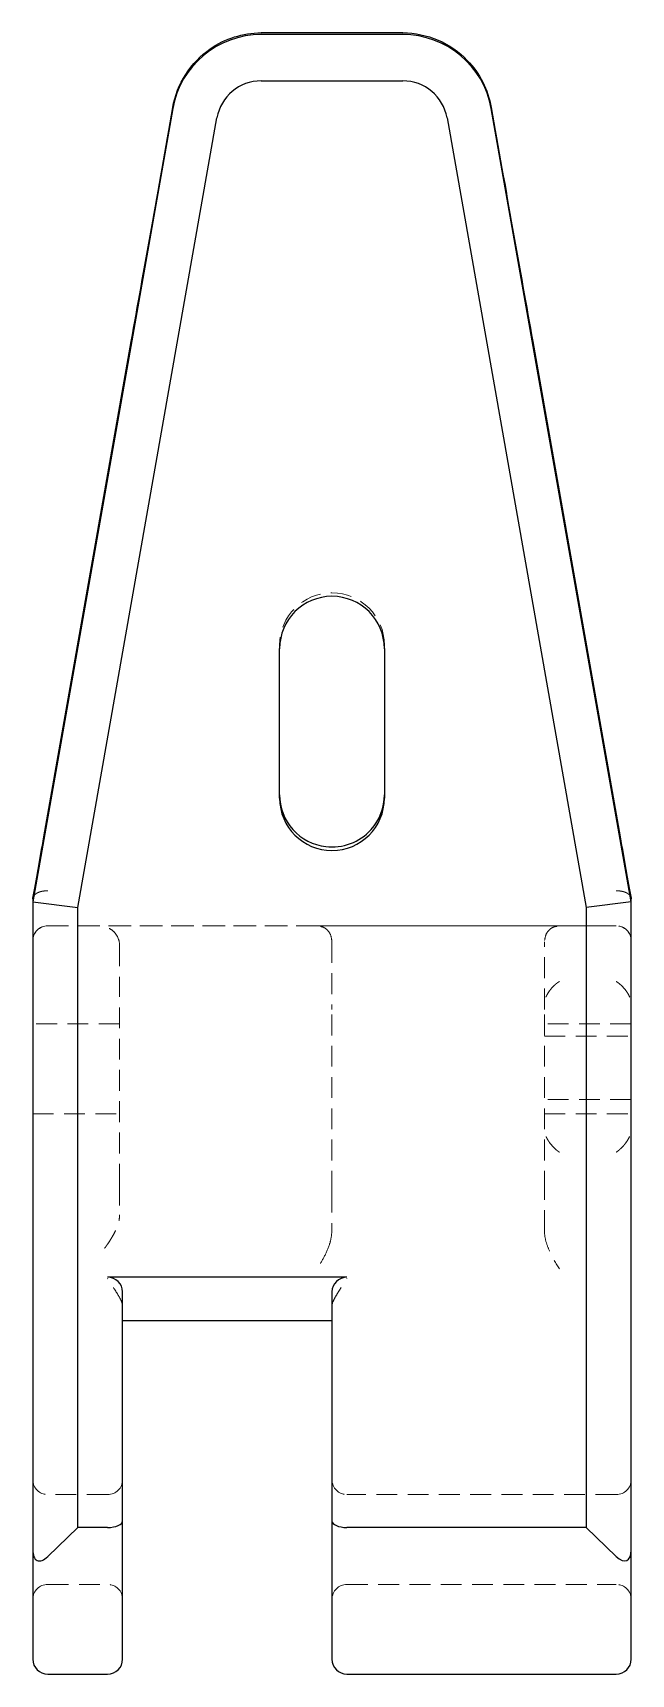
# Model space of a CAD drawing. Header units: millimetres. Extents: x 66 to 241, y 7 to 176.
# Drawn here: x 204.8 to 241.2, y 7 to 106.9 of the extents above.
import ezdxf

# ---------------------------------------------------------------- set-up
doc = ezdxf.new("R2010")
doc.units = ezdxf.units.MM
doc.linetypes.add('HIDDEN', pattern=[1.905, 1.27, -0.635])

msp = doc.modelspace()

# ---------------------------------------------------------------- linework, layer by layer
at = {"color": 7, "linetype": 'Continuous', "lineweight": 25}
for p, q in [((227.317, 106.93), (218.683, 106.93)), ((218.683, 106.927), (218.683, 106.93)), ((227.317, 106.927), (227.317, 106.93)), ((227.317, 106.829), (218.683, 106.829)), ((218.683, 104.006), (227.317, 104.006)), ((213.3, 102.314), (204.779, 54.018)), ((241.221, 54.018), (232.7, 102.314)), ((207.512, 53.687), (215.992, 101.749)), ((230.009, 101.749), (238.488, 53.687)), ((205.45, 57.97), (210.771, 88.132)), ((235.229, 88.132), (240.551, 57.97)), ((219.812, 60.33), (219.812, 69.436)), ((226.189, 69.436), (226.189, 60.33)), ((204.779, 54.208), (204.779, 54.018)), ((204.779, 54.018), (207.512, 53.687)), ((204.779, 54.018), (204.779, 14.578)), ((241.221, 54.018), (238.488, 53.687)), ((241.221, 54.018), (241.221, 54.208)), ((241.221, 14.578), (241.221, 54.018)), ((207.512, 15.93), (207.512, 53.687)), ((238.488, 53.687), (238.488, 15.93)), ((223.911, 31.163), (209.334, 31.163)), ((210.246, 16.337), (210.246, 30.283)), ((223, 30.283), (223, 16.337)), ((210.246, 28.523), (223, 28.523)), ((210.246, 9.876), (210.246, 16.337)), ((223, 16.337), (223, 9.876)), ((205.69, 14.17), (207.512, 15.93)), ((209.334, 15.93), (207.512, 15.93)), ((238.488, 15.93), (223.911, 15.93)), ((238.488, 15.93), (240.31, 14.17)), ((204.779, 14.578), (204.779, 9.876)), ((241.221, 9.876), (241.221, 14.578)), ((204.779, 9.876), (204.779, 7.911)), ((210.246, 7.911), (210.246, 9.876)), ((223, 9.876), (223, 7.911)), ((241.221, 7.911), (241.221, 9.876)), ((205.69, 7), (209.334, 7)), ((223.911, 7), (240.31, 7))]:
    msp.add_line(p, q, dxfattribs=at)
at = {"color": 7, "linetype": 'HIDDEN', "lineweight": 18}
for p, q in [((219.812, 69.436), (219.812, 69.649)), ((226.189, 69.436), (226.189, 69.649)), ((222.089, 52.569), (205.69, 52.569)), ((205.69, 52.559), (240.31, 52.559)), ((222.089, 52.567), (236.848, 52.567)), ((240.31, 52.569), (236.848, 52.569)), ((210.063, 51.369), (210.063, 48.282)), ((223, 51.585), (223, 47.475)), ((235.937, 47.475), (235.937, 51.585)), ((210.063, 36.8), (210.063, 48.282)), ((223, 36.369), (223, 47.475)), ((235.937, 36.369), (235.937, 47.475)), ((210.063, 46.585), (204.779, 46.585)), ((241.221, 46.585), (235.937, 46.585)), ((235.937, 45.848), (241.221, 45.848)), ((241.221, 41.985), (235.937, 41.985)), ((204.779, 41.119), (210.063, 41.119)), ((235.937, 41.119), (241.221, 41.119)), ((210.063, 36.8), (210.063, 34.972)), ((223, 36.369), (223, 34.33)), ((235.937, 33.981), (235.937, 36.369)), ((209.334, 17.933), (205.69, 17.933)), ((240.31, 17.933), (223.911, 17.933)), ((205.69, 12.466), (209.334, 12.466)), ((223.911, 12.466), (240.31, 12.466))]:
    msp.add_line(p, q, dxfattribs=at)
at = {"color": 7, "linetype": 'Continuous', "lineweight": 25}
for centre, radius, start, end in [((218.682, 101.363), 5.465, 89.98761, 169.98086), ((227.318, 101.363), 5.465, 10.01914, 90.01239), ((218.683, 101.273), 2.733, 89.98767, 169.9808), ((227.318, 101.273), 2.733, 10.0192, 90.01233), ((223, 69.434), 3.189, 0.02439, 179.97561), ((222.997, 60.544), 3.186, 180.00225, 221.82941), ((223, 60.332), 3.189, 180.02439, 359.97561), ((223.003, 60.544), 3.186, 318.17059, 359.99775), ((205.69, 7.911), 0.911, 180, 270), ((209.334, 7.911), 0.911, 270, 0), ((223.911, 7.911), 0.911, 180, 270), ((240.31, 7.911), 0.911, 270, 0)]:
    msp.add_arc(centre, radius, start, end, dxfattribs=at)
at = {"color": 7, "linetype": 'HIDDEN', "lineweight": 18}
for centre, radius, start, end in [((223, 69.648), 3.189, 0.02439, 179.97561), ((205.69, 51.658), 0.911, 90, 180), ((205.69, 51.648), 0.911, 90, 180), ((222.089, 51.658), 0.911, 81.59384, 90), ((236.848, 51.658), 0.911, 90, 98.4936), ((240.31, 51.658), 0.911, 360, 90), ((240.31, 51.648), 0.911, 0, 90), ((205.69, 18.844), 0.911, 180, 270), ((209.334, 18.844), 0.911, 270, 0), ((223.911, 18.844), 0.911, 180, 270), ((240.31, 18.844), 0.911, 270, 0), ((205.69, 11.555), 0.911, 90, 180), ((209.334, 11.555), 0.911, 0, 90), ((223.911, 11.555), 0.911, 90, 180), ((240.31, 11.555), 0.911, 0, 90)]:
    msp.add_arc(centre, radius, start, end, dxfattribs=at)
at = {"color": 7, "linetype": 'Continuous', "lineweight": 25}
for centre, major_axis, ratio, start_param, end_param in [((212.679, 99.614), (4.014, 22.776), 0.005716, 4.185035, 4.835322), ((233.322, 99.614), (-4.014, 22.776), 0.005716, 1.447863, 2.098151), ((205.45, 58.183), (1.124, 6.377), 0.005716, 4.046356, 4.679969), ((240.551, 58.183), (-1.124, 6.377), 0.005716, 1.603217, 2.23683), ((209.334, 30.283), (0.911, 0), 0.96602, 0, 1.570796), ((223.911, 30.283), (0.911, 0), 0.96602, 1.570796, 3.141593), ((209.334, 16.337), (0.911, 0), 0.447483, 4.712389, 6.283185), ((223.911, 16.337), (0.911, 0), 0.447483, 3.141593, 4.712389), ((205.69, 15.457), (0.637, 1.536), 0.424374, 2.344372, 3.915169), ((240.31, 15.457), (-0.637, 1.536), 0.424374, 2.368017, 3.938813)]:
    msp.add_ellipse(centre, major_axis=major_axis, ratio=ratio, start_param=start_param, end_param=end_param, dxfattribs=at)
for points, knots in [([(213.3, 102.384), (213.553, 103.822), (215.021, 106.113), (217.58, 106.93), (218.683, 106.93)], [0, 0, 0, 0, 0.2018647, 0.3532631, 0.3532631, 0.3532631, 0.3532631]), ([(227.317, 106.93), (228.053, 106.93), (229.522, 106.623), (231.652, 105.143), (232.511, 103.462), (232.7, 102.384)], [0, 0, 0, 0, 0.1009324, 0.2018648, 0.3532634, 0.3532634, 0.3532634, 0.3532634]), ([(220.623, 58.419), (221.135, 57.848), (222.34, 57.23), (224.172, 57.45), (225.036, 58.038), (225.377, 58.419)], [0, 0, 0, 0, 0.1623835, 0.2706391, 0.3788947, 0.3788947, 0.3788947, 0.3788947]), ([(204.779, 54.208), (204.779, 54.21), (204.78, 54.212), (204.783, 54.23), (204.784, 54.238)], [0, 0, 0, 0, 0.528934, 1, 1, 1, 1]), ([(241.216, 54.238), (241.217, 54.232), (241.219, 54.221), (241.221, 54.211), (241.221, 54.209), (241.221, 54.208)], [0, 0, 0, 0, 0.310272, 0.638819, 1, 1, 1, 1])]:
    msp.add_open_spline(points, degree=3, knots=knots, dxfattribs=at)
at = {"color": 7, "linetype": 'HIDDEN', "lineweight": 18}
for points, knots in [([(204.784, 54.238), (204.788, 54.257), (204.797, 54.295), (204.822, 54.35), (204.855, 54.403), (204.899, 54.452), (204.951, 54.499), (205.011, 54.541), (205.087, 54.583), (205.187, 54.625), (205.323, 54.663), (205.494, 54.69), (205.622, 54.688), (205.69, 54.687)], [0, 0, 0, 0, 0.071305, 0.142644, 0.214023, 0.285443, 0.35691, 0.428425, 0.499992, 0.597065, 0.712771, 0.84709, 1, 1, 1, 1]), ([(241.216, 54.238), (241.213, 54.255), (241.205, 54.288), (241.185, 54.337), (241.157, 54.384), (241.112, 54.443), (241.038, 54.511), (240.932, 54.575), (240.812, 54.626), (240.675, 54.663), (240.505, 54.69), (240.378, 54.688), (240.31, 54.687)], [0, 0, 0, 0, 0.063281, 0.126066, 0.188374, 0.250198, 0.374039, 0.499883, 0.598424, 0.714666, 0.848587, 1, 1, 1, 1]), ([(210.063, 51.369), (210.063, 51.545), (210.024, 51.701), (209.907, 51.971), (209.83, 52.082), (209.656, 52.266), (209.559, 52.338), (209.36, 52.44), (209.256, 52.472), (209.152, 52.485)], [0, 0, 0, 0, 0.25, 0.25, 0.5, 0.5, 0.75, 0.75, 1, 1, 1, 1]), ([(223, 51.585), (222.978, 51.744), (222.939, 52.022), (222.743, 52.287), (222.514, 52.488), (222.325, 52.517), (222.218, 52.534)], [0, 0, 0, 0, 0.28308, 0.495653, 0.714103, 1, 1, 1, 1]), ([(236.719, 52.534), (236.612, 52.517), (236.425, 52.488), (236.196, 52.289), (235.999, 52.025), (235.959, 51.744), (235.937, 51.585)], [0, 0, 0, 0, 0.285849, 0.4987583, 0.7168991, 1, 1, 1, 1]), ([(236.848, 49.171), (236.822, 49.155), (236.772, 49.124), (236.702, 49.074), (236.642, 49.026), (236.589, 48.981), (236.504, 48.904), (236.392, 48.789), (236.252, 48.615), (236.13, 48.432), (236.036, 48.251), (235.977, 48.095), (235.943, 47.962), (235.939, 47.884), (235.937, 47.847)], [0, 0, 0, 0, 0.06427, 0.121579, 0.171917, 0.215288, 0.251705, 0.387145, 0.502806, 0.636525, 0.75249, 0.840992, 0.922938, 1, 1, 1, 1]), ([(240.31, 49.171), (240.34, 49.152), (240.391, 49.12), (240.493, 49.046), (240.665, 48.901), (240.838, 48.709), (240.985, 48.498), (241.073, 48.35), (241.145, 48.194), (241.19, 48.06), (241.216, 47.947), (241.219, 47.88), (241.221, 47.847)], [0, 0, 0, 0, 0.073565, 0.12596, 0.251769, 0.50225, 0.572951, 0.685708, 0.787231, 0.86133, 0.931906, 1, 1, 1, 1]), ([(236.848, 38.781), (236.818, 38.801), (236.767, 38.836), (236.665, 38.916), (236.493, 39.069), (236.32, 39.266), (236.173, 39.479), (236.085, 39.627), (236.013, 39.781), (235.968, 39.912), (235.942, 40.021), (235.939, 40.085), (235.937, 40.116)], [0, 0, 0, 0, 0.0735649, 0.1259599, 0.251769, 0.5022496, 0.5729508, 0.6857077, 0.7872308, 0.8613295, 0.9319057, 1, 1, 1, 1]), ([(240.31, 38.781), (240.336, 38.799), (240.386, 38.832), (240.456, 38.886), (240.517, 38.937), (240.569, 38.984), (240.654, 39.065), (240.766, 39.184), (240.907, 39.361), (241.028, 39.545), (241.122, 39.725), (241.181, 39.878), (241.215, 40.007), (241.219, 40.08), (241.221, 40.116)], [0, 0, 0, 0, 0.06427, 0.121579, 0.171917, 0.215288, 0.251705, 0.387145, 0.502806, 0.636525, 0.75249, 0.840992, 0.922938, 1, 1, 1, 1]), ([(209.152, 32.933), (209.187, 32.979), (209.246, 33.058), (209.362, 33.221), (209.5, 33.428), (209.657, 33.69), (209.797, 33.958), (209.91, 34.221), (209.988, 34.456), (210.034, 34.654), (210.058, 34.816), (210.062, 34.921), (210.063, 34.972)], [0, 0, 0, 0, 0.082446, 0.141564, 0.280447, 0.423012, 0.547501, 0.674936, 0.789769, 0.863906, 0.933803, 1, 1, 1, 1]), ([(222.845, 33.156), (222.91, 33.347), (222.948, 33.543), (222.993, 33.938), (223, 34.136), (223, 34.33)], [0, 0, 0, 0, 0.5, 0.5, 1, 1, 1, 1]), ([(235.937, 33.981), (235.937, 33.766), (235.975, 33.556), (236.091, 33.139), (236.167, 32.94), (236.426, 32.362), (236.639, 32.001), (236.848, 31.67)], [0, 0, 0, 0, 0.25, 0.25, 0.5, 0.5, 1, 1, 1, 1]), ([(222.845, 33.156), (222.752, 32.881), (222.633, 32.624), (222.372, 32.13), (222.229, 31.892), (222.089, 31.67)], [0, 0, 0, 0, 0.5, 0.5, 1, 1, 1, 1]), ([(210.246, 29.416), (210.246, 29.515), (210.208, 29.628), (210.092, 29.88), (210.015, 30.014), (209.756, 30.441), (209.544, 30.758), (209.334, 31.096)], [0, 0, 0, 0, 0.25, 0.25, 0.5, 0.5, 1, 1, 1, 1]), ([(223, 29.416), (223, 29.515), (223.038, 29.628), (223.154, 29.88), (223.23, 30.014), (223.489, 30.441), (223.702, 30.758), (223.911, 31.096)], [0, 0, 0, 0, 0.25, 0.25, 0.5, 0.5, 1, 1, 1, 1])]:
    msp.add_open_spline(points, degree=3, knots=knots, dxfattribs=at)

doc.saveas('drawing.dxf')
